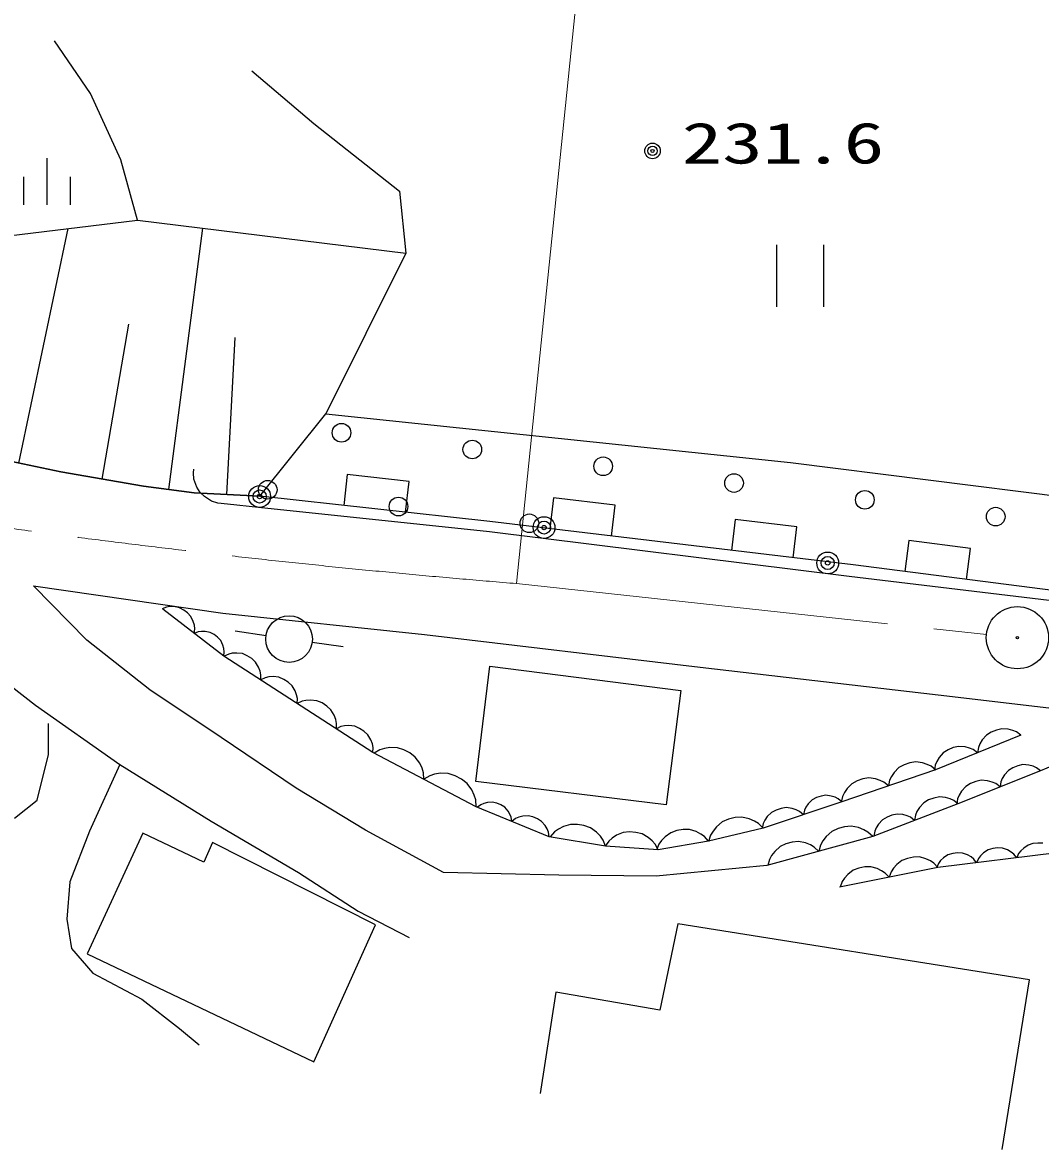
# Model space of a CAD drawing. Units: millimetres, scale not verified. Extents: x 40000 to 680000, y 20000 to 380000.
# Drawn here: x 339830 to 372558, y 279808 to 316054 of the extents above; entities that cross this region are included whole.
import ezdxf
from ezdxf.enums import TextEntityAlignment as Align

# ---------------------------------------------------------------- set-up
doc = ezdxf.new("R2010")
doc.units = ezdxf.units.MM
doc.header["$LTSCALE"] = 1000
doc.linetypes.add('CHAIN', pattern=[18.5, 12, -1.5, 3.5, -1.5])
for name, color, linetype, lineweight in [('M-BGD', 7, 'Continuous', 25), ('M-BMK', 2, 'CHAIN', 13), ('M-BMK-SRVR', 3, 'Continuous', 25), ('M-STR-HTXT', 7, 'Continuous', 13)]:
    doc.layers.add(name, color=color, linetype=linetype, lineweight=lineweight)
doc.styles.add('ＭＳ ゴシック', font='')
doc.styles.get('ＭＳ ゴシック').set_extended_font_data('MS Gothic')

msp = doc.modelspace()

# ---------------------------------------------------------------- linework, layer by layer
at = {"layer": 'M-BGD'}
for p, q in [((342018, 313771), (340854, 315467)), ((347203, 314502), (349192, 312807)), ((342989, 311640), (342018, 313771)), ((349192, 312807), (351955, 310628)), ((340612, 311695), (340613, 310195)), ((343524, 309702), (342989, 311640)), ((339863, 311094), (339863, 310195)), ((341362, 311095), (341363, 310196)), ((351955, 310628), (352151, 308641)), ((338308, 309068), (343524, 309702)), ((343524, 309702), (352151, 308641)), ((339714, 301883), (341298, 309431)), ((344531, 301037), (345622, 309444)), ((364071, 308908), (364072, 306909)), ((365592, 306910), (365590, 308909)), ((352151, 308641), (349583, 303470)), ((352151, 308641), (349583, 303470)), ((342388, 301372), (343247, 306348)), ((346400, 300876), (346665, 305927)), ((347455, 300821), (349583, 303470)), ((349583, 303470), (364527, 301898)), ((338368, 302166), (341060, 301601)), ((341060, 301601), (338368, 302166)), ((341060, 301601), (343717, 301142)), ((343717, 301142), (341060, 301601)), ((345323, 301567), (345336, 301686)), ((345342, 301364), (345323, 301567)), ((364527, 301898), (377797, 300233)), ((345436, 301113), (345342, 301364)), ((350269, 301516), (350159, 300522)), ((352256, 301296), (350269, 301516)), ((352147, 300303), (352256, 301296)), ((343717, 301142), (345346, 300931)), ((345346, 300931), (343717, 301142)), ((345346, 300931), (347455, 300821)), ((347455, 300821), (345346, 300931)), ((345538, 300941), (345436, 301113)), ((345685, 300805), (345538, 300941)), ((345911, 300660), (345685, 300805)), ((346105, 300599), (345911, 300660)), ((346423, 300566), (346105, 300599)), ((347418, 300461), (346423, 300566)), ((354851, 300004), (347455, 300821)), ((356898, 300767), (356780, 299774)), ((358883, 300530), (356898, 300767)), ((358765, 299538), (358883, 300530)), ((354845, 299675), (347418, 300461)), ((366538, 298612), (354851, 300004)), ((362742, 300071), (362623, 299078)), ((364727, 299835), (362742, 300071)), ((364609, 298842), (364727, 299835)), ((366405, 298232), (354845, 299675)), ((368329, 299390), (368202, 298399)), ((370312, 299136), (368329, 299390)), ((370185, 298144), (370312, 299136)), ((377160, 297250), (366538, 298612)), ((374799, 297228), (366405, 298232)), ((341901, 296185), (340182, 297932)), ((340182, 297932), (346271, 297062)), ((344461, 297254), (344320, 297198)), ((344570, 297268), (344461, 297254)), ((344700, 297267), (344570, 297268)), ((344872, 297234), (344700, 297267)), ((345011, 297159), (344872, 297234)), ((346302, 295676), (344342, 297182)), ((345135, 297064), (345011, 297159)), ((345243, 296949), (345135, 297064)), ((345319, 296792), (345243, 296949)), ((346271, 297062), (352752, 296374)), ((345354, 296667), (345319, 296792)), ((345351, 296407), (345368, 296557)), ((345368, 296557), (345354, 296667)), ((343922, 294589), (341901, 296185)), ((345481, 296458), (345351, 296407)), ((345582, 296471), (345481, 296458)), ((345702, 296470), (345582, 296471)), ((345860, 296439), (345702, 296470)), ((345989, 296371), (345860, 296439)), ((346103, 296283), (345989, 296371)), ((346202, 296176), (346103, 296283)), ((346273, 296031), (346202, 296176)), ((347659, 296333), (346670, 296478)), ((352752, 296374), (361615, 295325)), ((337796, 296008), (340244, 294097)), ((346305, 295916), (346273, 296031)), ((346302, 295676), (346318, 295815)), ((346318, 295815), (346305, 295916)), ((346715, 295776), (346575, 295766)), ((346901, 295755), (346715, 295776)), ((349144, 296122), (350134, 295986)), ((351097, 292575), (346302, 295676)), ((346459, 295741), (346312, 295669)), ((346575, 295766), (346459, 295741)), ((347057, 295688), (346901, 295755)), ((347198, 295596), (347057, 295688)), ((347324, 295482), (347198, 295596)), ((347420, 295320), (347324, 295482)), ((347468, 295189), (347420, 295320)), ((347493, 295072), (347468, 295189)), ((347487, 294909), (347493, 295072)), ((354402, 291643), (354859, 295353)), ((354859, 295353), (361001, 294571)), ((361615, 295325), (369271, 294426)), ((347634, 294981), (347487, 294909)), ((347750, 295006), (347634, 294981)), ((347890, 295016), (347750, 295006)), ((348076, 294995), (347890, 295016)), ((348233, 294927), (348076, 294995)), ((348374, 294836), (348233, 294927)), ((348499, 294721), (348374, 294836)), ((348595, 294560), (348499, 294721)), ((346214, 293054), (343922, 294589)), ((348643, 294428), (348595, 294560)), ((348668, 294312), (348643, 294428)), ((361001, 294571), (360521, 290893)), ((369271, 294426), (375410, 293707)), ((340244, 294097), (342960, 292185)), ((348663, 294149), (348668, 294312)), ((348820, 294226), (348663, 294149)), ((348944, 294253), (348820, 294226)), ((349094, 294263), (348944, 294253)), ((349294, 294241), (349094, 294263)), ((349461, 294169), (349294, 294241)), ((349612, 294071), (349461, 294169)), ((349747, 293948), (349612, 294071)), ((349849, 293775), (349747, 293948)), ((349901, 293634), (349849, 293775)), ((349928, 293510), (349901, 293634)), ((340670, 292516), (340669, 293513)), ((349922, 293335), (349928, 293510)), ((350068, 293407), (349922, 293335)), ((350184, 293432), (350068, 293407)), ((350324, 293441), (350184, 293432)), ((350511, 293421), (350324, 293441)), ((350667, 293353), (350511, 293421)), ((350808, 293262), (350667, 293353)), ((350934, 293147), (350808, 293262)), ((370977, 293231), (370822, 293136)), ((371144, 293299), (370977, 293231)), ((371322, 293339), (371144, 293299)), ((371522, 293324), (371322, 293339)), ((371668, 293286), (371522, 293324)), ((371785, 293237), (371668, 293286)), ((371925, 293132), (371785, 293237)), ((348626, 291428), (346214, 293054)), ((351029, 292985), (350934, 293147)), ((351077, 292854), (351029, 292985)), ((371925, 293132), (369183, 292015)), ((370689, 292985), (370612, 292856)), ((370822, 293136), (370689, 292985)), ((375421, 293194), (372558, 291987)), ((340303, 291045), (340670, 292516)), ((351102, 292738), (351077, 292854)), ((351097, 292575), (351102, 292738)), ((354414, 290829), (351097, 292575)), ((351320, 292661), (351141, 292552)), ((351466, 292706), (351320, 292661)), ((351643, 292734), (351466, 292706)), ((351885, 292729), (351643, 292734)), ((352093, 292661), (351885, 292729)), ((352284, 292560), (352093, 292661)), ((352458, 292428), (352284, 292560)), ((369433, 292570), (369301, 292419)), ((369589, 292666), (369433, 292570)), ((369755, 292734), (369589, 292666)), ((369933, 292774), (369755, 292734)), ((370134, 292758), (369933, 292774)), ((370279, 292720), (370134, 292758)), ((370396, 292671), (370279, 292720)), ((370536, 292566), (370396, 292671)), ((370563, 292739), (370536, 292566)), ((370612, 292856), (370563, 292739)), ((342960, 292185), (341984, 290049)), ((342960, 292185), (345899, 290363)), ((352599, 292231), (352458, 292428)), ((352676, 292069), (352599, 292231)), ((368180, 292180), (368009, 292088)), ((368362, 292242), (368180, 292180)), ((368554, 292273), (368362, 292242)), ((368766, 292244), (368554, 292273)), ((368918, 292195), (368766, 292244)), ((369040, 292135), (368918, 292195)), ((369174, 292173), (369147, 292000)), ((369223, 292290), (369174, 292173)), ((369301, 292419), (369223, 292290)), ((371831, 292149), (371675, 292087)), ((371997, 292185), (371831, 292149)), ((372184, 292169), (371997, 292185)), ((372320, 292133), (372184, 292169)), ((352721, 291923), (352676, 292069)), ((352733, 291713), (352721, 291923)), ((352922, 291828), (352733, 291713)), ((353076, 291876), (352922, 291828)), ((353264, 291906), (353076, 291876)), ((353519, 291901), (353264, 291906)), ((353738, 291828), (353519, 291901)), ((353940, 291722), (353738, 291828)), ((369183, 292015), (366169, 290988)), ((367768, 291803), (367708, 291681)), ((367858, 291935), (367768, 291803)), ((368009, 292088), (367858, 291935)), ((369183, 292015), (369040, 292135)), ((372558, 291987), (369907, 290930)), ((371404, 291858), (371331, 291739)), ((371529, 291998), (371404, 291858)), ((371675, 292087), (371529, 291998)), ((372429, 292086), (372320, 292133)), ((372558, 291987), (372429, 292086)), ((350857, 290073), (348626, 291428)), ((354124, 291582), (353940, 291722)), ((354272, 291375), (354124, 291582)), ((360521, 290893), (354402, 291643)), ((366344, 291419), (366254, 291287)), ((366495, 291572), (366344, 291419)), ((366666, 291664), (366495, 291572)), ((366848, 291726), (366666, 291664)), ((367040, 291757), (366848, 291726)), ((367252, 291728), (367040, 291757)), ((367404, 291679), (367252, 291728)), ((367526, 291619), (367404, 291679)), ((367669, 291499), (367526, 291619)), ((367708, 291681), (367669, 291499)), ((370156, 291481), (370022, 291331)), ((370312, 291576), (370156, 291481)), ((370479, 291642), (370312, 291576)), ((370657, 291681), (370479, 291642)), ((370858, 291664), (370657, 291681)), ((371002, 291625), (370858, 291664)), ((371119, 291575), (371002, 291625)), ((371258, 291469), (371119, 291575)), ((371285, 291630), (371258, 291469)), ((371331, 291739), (371285, 291630)), ((354354, 291204), (354272, 291375)), ((354401, 291050), (354354, 291204)), ((365355, 291127), (365216, 291053)), ((365503, 291176), (365355, 291127)), ((365659, 291201), (365503, 291176)), ((365832, 291176), (365659, 291201)), ((365955, 291135), (365832, 291176)), ((366054, 291086), (365955, 291135)), ((366169, 290988), (366054, 291086)), ((366194, 291165), (366155, 290983)), ((366254, 291287), (366194, 291165)), ((369129, 291112), (368961, 291048)), ((369308, 291149), (369129, 291112)), ((369508, 291130), (369308, 291149)), ((369653, 291089), (369508, 291130)), ((369769, 291037), (369653, 291089)), ((369893, 291086), (369865, 290913)), ((369944, 291203), (369893, 291086)), ((370022, 291331), (369944, 291203)), ((339569, 290467), (340303, 291045)), ((354414, 290829), (354401, 291050)), ((356765, 289866), (354414, 290829)), ((354565, 290897), (354453, 290813)), ((354659, 290936), (354565, 290897)), ((354775, 290966), (354659, 290936)), ((354935, 290978), (354775, 290966)), ((355077, 290946), (354935, 290978)), ((355211, 290891), (355077, 290946)), ((355335, 290815), (355211, 290891)), ((355441, 290693), (355335, 290815)), ((355502, 290590), (355441, 290693)), ((366169, 290988), (363638, 290142)), ((364060, 290726), (363910, 290646)), ((364219, 290779), (364060, 290726)), ((364387, 290806), (364219, 290779)), ((364573, 290779), (364387, 290806)), ((364706, 290735), (364573, 290779)), ((364812, 290682), (364706, 290735)), ((364969, 290724), (364936, 290576)), ((365018, 290822), (364969, 290724)), ((365092, 290929), (365018, 290822)), ((365216, 291053), (365092, 290929)), ((369907, 290930), (367165, 289873)), ((368669, 290806), (368589, 290679)), ((368804, 290955), (368669, 290806)), ((368961, 291048), (368804, 290955)), ((369907, 290930), (369769, 291037)), ((345899, 290363), (348703, 288718)), ((355542, 290497), (355502, 290590)), ((355563, 290358), (355542, 290497)), ((355684, 290449), (355563, 290358)), ((355786, 290492), (355684, 290449)), ((355912, 290524), (355786, 290492)), ((356086, 290537), (355912, 290524)), ((356240, 290502), (356086, 290537)), ((356384, 290443), (356240, 290502)), ((356519, 290360), (356384, 290443)), ((356633, 290229), (356519, 290360)), ((362330, 290344), (362145, 290188)), ((362531, 290429), (362330, 290344)), ((362741, 290480), (362531, 290429)), ((362959, 290496), (362741, 290480)), ((363195, 290442), (362959, 290496)), ((363360, 290371), (363195, 290442)), ((363490, 290291), (363360, 290371)), ((363697, 290398), (363644, 290292)), ((363777, 290513), (363697, 290398)), ((363910, 290646), (363777, 290513)), ((364936, 290576), (364812, 290682)), ((367479, 290414), (367352, 290275)), ((367625, 290501), (367479, 290414)), ((367782, 290561), (367625, 290501)), ((367949, 290595), (367782, 290561)), ((368136, 290577), (367949, 290595)), ((368270, 290539), (368136, 290577)), ((368379, 290491), (368270, 290539)), ((368507, 290391), (368379, 290491)), ((368538, 290563), (368507, 290391)), ((368589, 290679), (368538, 290563)), ((341984, 290049), (341355, 288421)), ((343702, 289977), (341903, 286101)), ((345662, 289044), (343702, 289977)), ((353360, 288718), (350857, 290073)), ((356700, 290117), (356633, 290229)), ((356743, 290016), (356700, 290117)), ((356765, 289866), (356743, 290016)), ((356935, 290020), (356799, 289860)), ((357059, 290109), (356935, 290020)), ((357219, 290192), (357059, 290109)), ((357450, 290263), (357219, 290192)), ((357669, 290263), (357450, 290263)), ((357882, 290228), (357669, 290263)), ((358089, 290157), (357882, 290228)), ((358284, 290015), (358089, 290157)), ((358408, 289885), (358284, 290015)), ((359143, 290002), (358932, 289915)), ((359349, 290022), (359143, 290002)), ((359552, 290008), (359349, 290022)), ((359753, 289959), (359552, 290008)), ((360671, 289997), (360487, 289863)), ((360867, 290064), (360671, 289997)), ((361068, 290098), (360867, 290064)), ((361275, 290098), (361068, 290098)), ((361493, 290031), (361275, 290098)), ((361644, 289953), (361493, 290031)), ((363638, 290142), (361890, 289719)), ((362031, 290049), (361951, 289919)), ((362145, 290188), (362031, 290049)), ((363638, 290142), (363490, 290291)), ((363644, 290292), (363609, 290132)), ((365851, 290034), (365672, 289873)), ((366050, 290126), (365851, 290034)), ((366258, 290184), (366050, 290126)), ((366476, 290206), (366258, 290184)), ((366713, 290159), (366476, 290206)), ((366880, 290093), (366713, 290159)), ((367013, 290018), (366880, 290093)), ((367165, 289873), (367013, 290018)), ((367230, 290048), (367202, 289887)), ((367278, 290157), (367230, 290048)), ((367352, 290275), (367278, 290157)), ((345933, 289677), (345662, 289044)), ((351180, 287029), (345933, 289677)), ((358574, 289566), (356765, 289866)), ((358497, 289761), (358408, 289885)), ((358574, 289566), (358497, 289761)), ((358681, 289728), (358567, 289566)), ((358790, 289823), (358681, 289728)), ((358932, 289915), (358790, 289823)), ((359950, 289843), (359753, 289959)), ((360078, 289732), (359950, 289843)), ((360173, 289623), (360078, 289732)), ((360262, 289446), (360173, 289623)), ((360286, 289623), (360214, 289438)), ((361890, 289719), (360262, 289446)), ((360370, 289740), (360286, 289623)), ((360487, 289863), (360370, 289740)), ((361761, 289869), (361644, 289953)), ((361890, 289719), (361761, 289869)), ((361951, 289919), (361889, 289718)), ((367165, 289873), (363759, 288936)), ((364377, 289635), (364189, 289548)), ((364573, 289689), (364377, 289635)), ((364779, 289710), (364573, 289689)), ((365003, 289666), (364779, 289710)), ((365161, 289604), (365003, 289666)), ((365561, 289731), (365486, 289598)), ((365672, 289873), (365561, 289731)), ((372317, 289644), (372165, 289599)), ((372472, 289663), (372317, 289644)), ((372630, 289656), (372472, 289663)), ((360262, 289446), (358574, 289566)), ((363915, 289261), (363844, 289136)), ((364019, 289396), (363915, 289261)), ((364189, 289548), (364019, 289396)), ((365286, 289533), (365161, 289604)), ((365430, 289396), (365286, 289533)), ((365486, 289598), (365430, 289396)), ((373087, 289345), (369260, 288877)), ((369585, 289283), (369440, 289187)), ((369737, 289328), (369585, 289283)), ((369892, 289347), (369737, 289328)), ((370050, 289340), (369892, 289347)), ((370214, 289282), (370050, 289340)), ((370327, 289217), (370214, 289282)), ((370636, 289255), (370568, 289168)), ((370730, 289345), (370636, 289255)), ((370875, 289441), (370730, 289345)), ((371027, 289486), (370875, 289441)), ((371182, 289505), (371027, 289486)), ((371340, 289498), (371182, 289505)), ((371504, 289440), (371340, 289498)), ((371617, 289375), (371504, 289440)), ((371704, 289307), (371617, 289375)), ((371797, 289187), (371704, 289307)), ((371858, 289326), (371797, 289187)), ((371926, 289413), (371858, 289326)), ((372020, 289503), (371926, 289413)), ((372165, 289599), (372020, 289503)), ((363759, 288936), (360203, 288602)), ((363844, 289136), (363791, 288945)), ((366907, 288894), (366719, 288856)), ((367102, 288900), (366907, 288894)), ((367309, 288844), (367102, 288900)), ((367936, 288970), (367830, 288851)), ((368105, 289102), (367936, 288970)), ((368287, 289171), (368105, 289102)), ((368475, 289209), (368287, 289171)), ((368670, 289215), (368475, 289209)), ((368877, 289159), (368670, 289215)), ((369021, 289090), (368877, 289159)), ((369134, 289015), (369021, 289090)), ((369260, 288877), (369134, 289015)), ((369279, 289010), (369217, 288871)), ((369346, 289097), (369279, 289010)), ((369440, 289187), (369346, 289097)), ((370414, 289149), (370327, 289217)), ((370507, 289029), (370414, 289149)), ((370568, 289168), (370507, 289029)), ((348703, 288718), (350618, 287473)), ((357068, 288630), (353360, 288718)), ((360203, 288602), (357068, 288630)), ((369260, 288877), (366099, 288242)), ((366261, 288536), (366186, 288423)), ((366368, 288655), (366261, 288536)), ((366537, 288787), (366368, 288655)), ((366719, 288856), (366537, 288787)), ((367453, 288775), (367309, 288844)), ((367566, 288700), (367453, 288775)), ((367692, 288562), (367566, 288700)), ((367754, 288738), (367692, 288562)), ((367830, 288851), (367754, 288738)), ((341355, 288421), (341251, 287213)), ((366186, 288423), (366123, 288247)), ((350618, 287473), (352265, 286629)), ((341251, 287213), (341409, 286268)), ((349193, 282626), (351180, 287029)), ((360897, 287065), (360326, 284292)), ((372201, 285265), (360897, 287065)), ((341409, 286268), (342092, 285481)), ((341903, 286101), (349193, 282626)), ((342092, 285481), (343668, 284642)), ((371331, 279808), (372201, 285265)), ((343668, 284642), (344876, 283698)), ((356980, 284862), (356470, 281607)), ((360326, 284292), (356980, 284862)), ((344876, 283698), (345507, 283173))]:
    msp.add_line(p, q, dxfattribs=at)
for centre, radius in [((360086, 311925), 250), ((360086, 311925), 150), ((360086, 311925), 50), ((350085, 302860), 300), ((354292, 302321), 300), ((358499, 301781), 300), ((347712, 301026), 300), ((362706, 301242), 300), ((347454, 300809), 350), ((347454, 300809), 210), ((347454, 300809), 70), ((366912, 300702), 300), ((351919, 300487), 300), ((356125, 299947), 300), ((356597, 299809), 350), ((371119, 300163), 300), ((356597, 299809), 210), ((356597, 299809), 70), ((365717, 298671), 350), ((365717, 298671), 210), ((365717, 298671), 70), ((348401, 296224), 750)]:
    msp.add_circle(centre, radius, dxfattribs=at)
at = {"layer": 'M-BMK'}
msp.add_line((355709, 298010), (370824, 296375), dxfattribs=at)
msp.add_arc((380102, 596925), 299909, 260.04666, 265.33465, dxfattribs=at)
at = {"layer": 'M-BMK-SRVR'}
for radius in [1000, 40]:
    msp.add_circle((371818, 296268), radius, dxfattribs=at)
at = {"layer": 'M-STR-HTXT'}
msp.add_line((358694, 327103), (355709, 298010), dxfattribs=at)

# ---------------------------------------------------------------- texts
at = {"layer": 'M-BGD', "style": 'ＭＳ ゴシック', "width": 1.45}
msp.add_text('231.6', height=1320, rotation=0.04, dxfattribs=at).set_placement((361025, 311121), align=Align.BOTTOM_LEFT)

doc.saveas('drawing.dxf')
